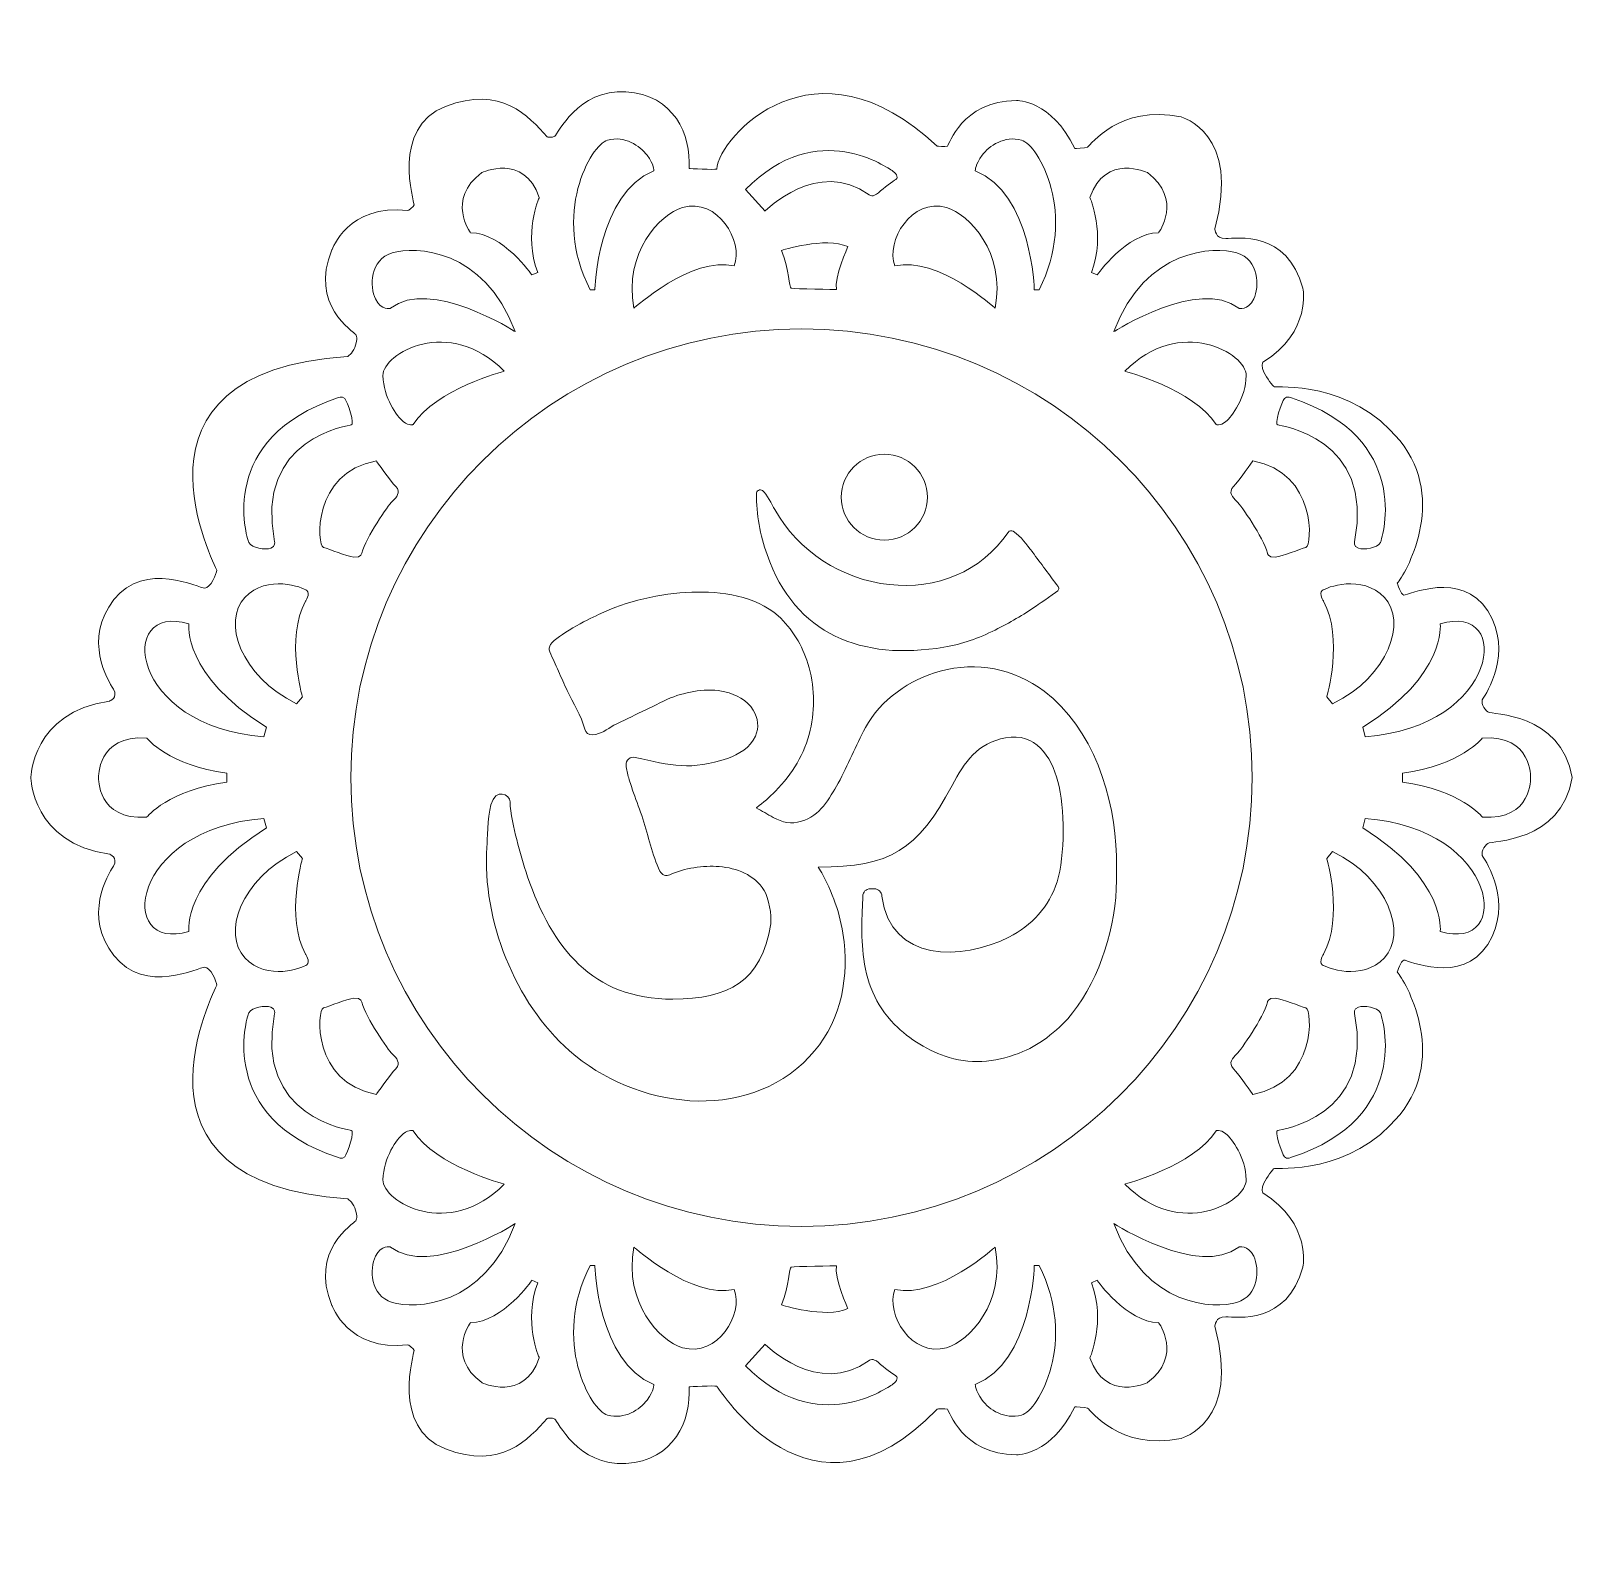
# Model space of a CAD drawing. Header units: millimetres. Extents: x -181 to 180, y -179 to 175.
import ezdxf

# ---------------------------------------------------------------- set-up
doc = ezdxf.new("R2010")
doc.units = ezdxf.units.MM
doc.header["$MEASUREMENT"] = 0
doc.layers.add('Layer 1', color=7, linetype='Continuous')

msp = doc.modelspace()

# ---------------------------------------------------------------- linework, layer by layer
at = {"layer": 'Layer 1', "color": 250, "lineweight": 20}
for points, knots in [([(-180.5774, -0.0807), (-180.5774, -0.0807), (-180.3165, -15.4137), (-162.1729, -17.9916), (-162.1729, -17.9916), (-159.9947, -18.7738), (-161.2482, -20.817), (-162.503, -22.8598), (-168.4079, -32.4491), (-161.1026, -41.753), (-153.7954, -51.0587), (-141.118, -44.4274), (-139.8289, -44.4274), (-138.5401, -44.4274), (-137.0365, -47.9041), (-137.0365, -48.6318), (-137.0365, -49.3595), (-162.1, -95.0995), (-106.3879, -98.6833), (-106.3879, -98.6833), (-105.2975, -99.302), (-104.7262, -100.8137), (-104.1562, -102.3275), (-104.0941, -103.2736), (-104.4738, -103.8392), (-104.8539, -104.4087), (-115.4452, -110.8216), (-110.0464, -123.6329), (-110.0464, -123.6329), (-106.3097, -134.4847), (-92.2936, -132.831), (-92.2936, -132.831), (-90.8449, -133.7007), (-90.7935, -134.172), (-90.7404, -134.6432), (-96.3979, -152.2553), (-83.4333, -157.2437), (-70.4664, -162.2324), (-63.9298, -154.9659), (-59.6795, -150.0848), (-59.6795, -150.0848), (-58.4618, -149.8521), (-57.8547, -150.2362), (-57.2472, -150.62), (-52.5358, -161.3135), (-41.2164, -160.635), (-29.897, -159.9618), (-25.9575, -150.5454), (-26.3855, -142.7026), (-26.3855, -142.7026), (-20.4403, -142.3475), (-19.9378, -142.5588), (-19.437, -142.7754), (2.1418, -178.826), (31.6616, -147.9183), (31.6616, -147.9183), (33.6356, -147.6691), (34.0774, -147.9183), (34.5196, -148.1694), (37.2856, -158.4082), (50.2859, -158.6208), (50.2859, -158.6208), (58.4507, -158.7285), (63.9291, -147.3943), (63.9291, -147.3943), (66.2921, -147.3943), (66.9385, -147.7146), (67.5809, -148.0349), (74.2648, -157.7694), (88.8081, -154.7587), (88.8081, -154.7587), (102.9221, -151.0309), (96.7277, -128.5301), (96.7277, -128.5301), (96.8023, -126.1872), (99.2824, -126.2801), (101.7607, -126.3708), (113.6943, -128.1902), (117.3286, -114.6985), (117.3286, -114.6985), (119.5635, -104.5432), (107.9653, -97.3115), (107.9653, -97.3115), (107.5128, -96.2729), (108.2213, -95.0065), (108.9257, -93.7406), (110.1988, -91.7027), (110.6942, -91.5611), (111.1878, -91.4191), (128.573, -93.1456), (140.0327, -78.9972), (151.4924, -64.847), (141.1919, -47.5199), (139.4506, -45.6407), (139.4506, -45.6407), (140.2618, -42.8448), (141.011, -42.7921), (141.7583, -42.7411), (154.5688, -48.7828), (160.6439, -39.1059), (166.7191, -29.4312), (160.2021, -19.5381), (159.5397, -18.6595), (158.8759, -17.7786), (159.7599, -16.1289), (160.6439, -15.4682), (161.528, -14.8098), (177.7312, -15.4262), (180.4136, -0.0807), (177.7312, 15.2626), (161.528, 14.6444), (160.6439, 15.3046), (159.7599, 15.9648), (158.8759, 17.6149), (159.5397, 18.4958), (160.2021, 19.3745), (166.7191, 29.2676), (160.6439, 38.944), (154.5688, 48.6191), (141.7583, 42.5753), (141.011, 42.6302), (140.2618, 42.6811), (139.4506, 45.4788), (139.4506, 45.4788), (141.1919, 47.3563), (151.4924, 64.6812), (140.0327, 78.8318), (128.573, 92.9819), (111.1878, 91.2554), (110.6942, 91.3957), (110.1988, 91.5373), (108.9257, 93.5769), (108.2213, 94.8429), (107.5128, 96.1111), (107.9653, 97.1479), (107.9653, 97.1479), (119.5635, 104.3795), (117.3286, 114.533), (117.3286, 114.533), (113.6943, 128.0248), (101.7607, 126.2071), (99.2824, 126.1165), (96.8023, 126.0235), (96.7277, 128.3647), (96.7277, 128.3647), (102.9221, 150.8691), (88.8081, 154.595), (88.8081, 154.595), (74.2648, 157.6058), (67.5809, 147.8713), (66.9385, 147.5492), (66.2921, 147.2307), (63.9291, 147.2307), (63.9291, 147.2307), (58.4507, 158.5648), (50.2859, 158.4554), (50.2859, 158.4554), (37.2856, 158.2446), (34.5196, 148.0057), (34.0774, 147.7565), (33.6356, 147.5054), (31.6616, 147.7565), (31.6616, 147.7565), (2.928, 174.7524), (-19.3057, 150.0378), (-19.9378, 142.3951), (-20.4403, 142.1821), (-26.3855, 142.5367), (-26.3855, 142.5367), (-25.9575, 150.3817), (-29.897, 159.7964), (-41.2164, 160.4714), (-52.5358, 161.1499), (-57.2472, 150.4563), (-57.8547, 150.0722), (-58.4618, 149.6884), (-59.6795, 149.9234), (-59.6795, 149.9234), (-63.9298, 154.8023), (-70.4664, 162.067), (-83.4333, 157.0782), (-96.3979, 152.0917), (-90.7404, 134.4796), (-90.7935, 134.0083), (-90.8449, 133.5371), (-92.2936, 132.6655), (-92.2936, 132.6655), (-106.3097, 134.3192), (-110.0464, 123.4693), (-110.0464, 123.4693), (-115.4452, 110.6561), (-104.8539, 104.2451), (-104.4738, 103.6737), (-104.0941, 103.11), (-104.1562, 102.1639), (-104.7262, 100.6482), (-105.2975, 99.1348), (-106.3879, 98.5215), (-106.3879, 98.5215), (-162.1, 94.9358), (-137.0365, 49.1976), (-137.0365, 48.4681), (-137.0365, 47.7405), (-138.5401, 44.2638), (-139.8289, 44.2638), (-141.118, 44.2638), (-153.7954, 50.8951), (-161.1026, 41.5894), (-168.4079, 32.2873), (-162.503, 22.6962), (-161.2482, 20.6534), (-159.9947, 18.612), (-162.1729, 17.828), (-162.1729, 17.828), (-180.3165, 15.2483), (-180.5774, -0.0807), (-180.5774, -0.0807)], [0, 0, 0, 0, 0.01388889, 0.01388889, 0.01388889, 0.02777778, 0.02777778, 0.02777778, 0.04166667, 0.04166667, 0.04166667, 0.05555556, 0.05555556, 0.05555556, 0.06944444, 0.06944444, 0.06944444, 0.08333333, 0.08333333, 0.08333333, 0.09722222, 0.09722222, 0.09722222, 0.11111111, 0.11111111, 0.11111111, 0.125, 0.125, 0.125, 0.13888889, 0.13888889, 0.13888889, 0.15277778, 0.15277778, 0.15277778, 0.16666667, 0.16666667, 0.16666667, 0.18055556, 0.18055556, 0.18055556, 0.19444444, 0.19444444, 0.19444444, 0.20833333, 0.20833333, 0.20833333, 0.22222222, 0.22222222, 0.22222222, 0.23611111, 0.23611111, 0.23611111, 0.25, 0.25, 0.25, 0.26388889, 0.26388889, 0.26388889, 0.27777778, 0.27777778, 0.27777778, 0.29166667, 0.29166667, 0.29166667, 0.30555556, 0.30555556, 0.30555556, 0.31944444, 0.31944444, 0.31944444, 0.33333333, 0.33333333, 0.33333333, 0.34722222, 0.34722222, 0.34722222, 0.36111111, 0.36111111, 0.36111111, 0.375, 0.375, 0.375, 0.38888889, 0.38888889, 0.38888889, 0.40277778, 0.40277778, 0.40277778, 0.41666667, 0.41666667, 0.41666667, 0.43055556, 0.43055556, 0.43055556, 0.44444444, 0.44444444, 0.44444444, 0.45833333, 0.45833333, 0.45833333, 0.47222222, 0.47222222, 0.47222222, 0.48611111, 0.48611111, 0.48611111, 0.5, 0.5, 0.5, 0.51388889, 0.51388889, 0.51388889, 0.52777778, 0.52777778, 0.52777778, 0.54166667, 0.54166667, 0.54166667, 0.55555556, 0.55555556, 0.55555556, 0.56944444, 0.56944444, 0.56944444, 0.58333333, 0.58333333, 0.58333333, 0.59722222, 0.59722222, 0.59722222, 0.61111111, 0.61111111, 0.61111111, 0.625, 0.625, 0.625, 0.63888889, 0.63888889, 0.63888889, 0.65277778, 0.65277778, 0.65277778, 0.66666667, 0.66666667, 0.66666667, 0.68055556, 0.68055556, 0.68055556, 0.69444444, 0.69444444, 0.69444444, 0.70833333, 0.70833333, 0.70833333, 0.72222222, 0.72222222, 0.72222222, 0.73611111, 0.73611111, 0.73611111, 0.75, 0.75, 0.75, 0.76388889, 0.76388889, 0.76388889, 0.77777778, 0.77777778, 0.77777778, 0.79166667, 0.79166667, 0.79166667, 0.80555556, 0.80555556, 0.80555556, 0.81944444, 0.81944444, 0.81944444, 0.83333333, 0.83333333, 0.83333333, 0.84722222, 0.84722222, 0.84722222, 0.86111111, 0.86111111, 0.86111111, 0.875, 0.875, 0.875, 0.88888889, 0.88888889, 0.88888889, 0.90277778, 0.90277778, 0.90277778, 0.91666667, 0.91666667, 0.91666667, 0.93055556, 0.93055556, 0.93055556, 0.94444444, 0.94444444, 0.94444444, 0.95833333, 0.95833333, 0.95833333, 0.97222222, 0.97222222, 0.97222222, 0.98611111, 0.98611111, 0.98611111, 1, 1, 1, 1]), ([(-8.6291, 132.5637), (-8.6291, 132.5637), (3.7535, 145.1312), (15.7336, 136.3495), (15.7336, 136.3495), (16.6547, 135.6366), (17.9403, 136.8574), (19.2254, 138.076), (21.3062, 139.5389), (22.041, 139.9629), (22.774, 140.3903), (21.8565, 141.6693), (21.1212, 142.0364), (20.3882, 142.4005), (3.7999, 154.8898), (-13.2145, 137.5869), (-13.2145, 137.5869), (-8.6291, 132.5637), (-8.6291, 132.5637)], [0, 0, 0, 0, 0.16666667, 0.16666667, 0.16666667, 0.33333333, 0.33333333, 0.33333333, 0.5, 0.5, 0.5, 0.66666667, 0.66666667, 0.66666667, 0.83333333, 0.83333333, 0.83333333, 1, 1, 1, 1]), ([(-48.4686, 114.1489), (-48.4686, 114.1489), (-47.9093, 136.6224), (-34.6619, 142.0056), (-34.6619, 142.0056), (-34.5681, 143.4011), (-36.2473, 145.6261), (-37.9269, 147.8565), (-41.4719, 150.2705), (-45.4842, 149.1573), (-49.4965, 148.0419), (-58.6498, 131.7833), (-49.5889, 114.1489), (-49.5889, 114.1489), (-48.4686, 114.1489), (-48.4686, 114.1489)], [0, 0, 0, 0, 0.2, 0.2, 0.2, 0.4, 0.4, 0.4, 0.6, 0.6, 0.6, 0.8, 0.8, 0.8, 1, 1, 1, 1]), ([(54.4367, 114.1489), (54.4367, 114.1489), (53.8774, 136.6224), (40.63, 142.0056), (40.63, 142.0056), (40.5362, 143.4011), (42.2154, 145.6261), (43.895, 147.8565), (47.4386, 150.2705), (51.4523, 149.1573), (55.4627, 148.0419), (64.6179, 131.7833), (55.557, 114.1489), (55.557, 114.1489), (54.4367, 114.1489), (54.4367, 114.1489)], [0, 0, 0, 0, 0.2, 0.2, 0.2, 0.4, 0.4, 0.4, 0.6, 0.6, 0.6, 0.8, 0.8, 0.8, 1, 1, 1, 1]), ([(-61.5047, 135.7129), (-61.5047, 135.7129), (-65.3092, 127.1425), (-61.8647, 118.2116), (-61.8647, 118.2116), (-63.2071, 117.5929), (-63.2071, 117.5929), (-63.2071, 117.5929), (-70.0492, 127.4079), (-77.5975, 127.5026), (-77.5975, 127.5026), (-83.3497, 135.2524), (-74.9826, 141.5545), (-74.9826, 141.5545), (-65.11, 146.2538), (-61.5047, 135.7129)], [0, 0, 0, 0, 0.2, 0.2, 0.2, 0.4, 0.4, 0.4, 0.6, 0.6, 0.6, 0.8, 0.8, 0.8, 1, 1, 1, 1]), ([(67.4727, 135.7129), (67.4727, 135.7129), (71.2755, 127.1425), (67.8315, 118.2116), (67.8315, 118.2116), (69.1751, 117.5929), (69.1751, 117.5929), (69.1751, 117.5929), (76.0173, 127.4079), (83.5656, 127.5026), (83.5656, 127.5026), (89.3178, 135.2524), (80.9488, 141.5545), (80.9488, 141.5545), (71.0803, 146.2538), (67.4727, 135.7129)], [0, 0, 0, 0, 0.2, 0.2, 0.2, 0.4, 0.4, 0.4, 0.6, 0.6, 0.6, 0.8, 0.8, 0.8, 1, 1, 1, 1]), ([(-39.3152, 109.8212), (-39.3152, 109.8212), (-25.7945, 122.0376), (-15.833, 119.7362), (-13.6178, 125.5232), (-19.6943, 135.7313), (-27.9302, 133.3695), (-33.178, 131.8633), (-41.806, 122.8323), (-39.3152, 109.8212)], [0, 0, 0, 0, 0.33333333, 0.33333333, 0.33333333, 0.66666667, 0.66666667, 0.66666667, 1, 1, 1, 1]), ([(45.2833, 109.8212), (45.2833, 109.8212), (31.7625, 122.0376), (21.7998, 119.7362), (19.5859, 125.5232), (25.6628, 135.7313), (33.8982, 133.3695), (39.1461, 131.8633), (47.7723, 122.8323), (45.2833, 109.8212)], [0, 0, 0, 0, 0.33333333, 0.33333333, 0.33333333, 0.66666667, 0.66666667, 0.66666667, 1, 1, 1, 1]), ([(-4.7995, 123.3219), (-4.7995, 123.3219), (5.5077, 126.6382), (10.7609, 124.226), (10.7609, 124.226), (7.5455, 116.8327), (8.0976, 114.202), (8.0976, 114.202), (-1.8191, 114.311), (-2.4793, 114.5313), (-3.14, 114.7492), (-2.7545, 118.5864), (-4.7995, 123.3219)], [0, 0, 0, 0, 0.25, 0.25, 0.25, 0.5, 0.5, 0.5, 0.75, 0.75, 0.75, 1, 1, 1, 1]), ([(-67.1179, 104.3304), (-67.1179, 104.3304), (-87.0493, 117.0837), (-96.3483, 109.8101), (-96.3483, 109.8101), (-98.5143, 109.1208), (-99.8759, 111.977), (-101.2392, 114.8332), (-101.1682, 121.1898), (-95.9311, 122.7635), (-90.6921, 124.335), (-74.4733, 123.9768), (-67.1179, 104.3304)], [0, 0, 0, 0, 0.25, 0.25, 0.25, 0.5, 0.5, 0.5, 0.75, 0.75, 0.75, 1, 1, 1, 1]), ([(73.086, 104.3304), (73.086, 104.3304), (93.0156, 117.0837), (102.3164, 109.8101), (102.3164, 109.8101), (104.4824, 109.1208), (105.844, 111.977), (107.2073, 114.8332), (107.1363, 121.1898), (101.8973, 122.7635), (96.6584, 124.335), (80.4414, 123.9768), (73.086, 104.3304)], [0, 0, 0, 0, 0.25, 0.25, 0.25, 0.5, 0.5, 0.5, 0.75, 0.75, 0.75, 1, 1, 1, 1]), ([(-0.0828, 104.9745), (58.2091, 104.9745), (105.4643, 57.9391), (105.4643, -0.0807), (105.4643, -58.1027), (58.2091, -105.1382), (-0.0828, -105.1382), (-58.3729, -105.1382), (-105.6281, -58.1027), (-105.6281, -0.0807), (-105.6281, 57.9391), (-58.3729, 104.9745), (-0.0828, 104.9745)], [0, 0, 0, 0, 0.25, 0.25, 0.25, 0.5, 0.5, 0.5, 0.75, 0.75, 0.75, 1, 1, 1, 1]), ([(-69.6833, 95.0703), (-69.6833, 95.0703), (-85.8651, 90.8369), (-91.0526, 82.5756), (-91.0526, 82.5756), (-91.8835, 82.1646), (-93.3357, 83.2997), (-94.788, 84.4352), (-98.0046, 88.8759), (-98.1078, 94.0388), (-98.2124, 99.2036), (-82.652, 108.1854), (-69.6833, 95.0703)], [0, 0, 0, 0, 0.25, 0.25, 0.25, 0.5, 0.5, 0.5, 0.75, 0.75, 0.75, 1, 1, 1, 1]), ([(75.6496, 95.0703), (75.6496, 95.0703), (91.8349, 90.8369), (97.0207, 82.5756), (97.0207, 82.5756), (97.8516, 82.1646), (99.3038, 83.2997), (100.756, 84.4352), (103.9709, 88.8759), (104.0759, 94.0388), (104.1786, 99.2036), (88.6183, 108.1854), (75.6496, 95.0703)], [0, 0, 0, 0, 0.25, 0.25, 0.25, 0.5, 0.5, 0.5, 0.75, 0.75, 0.75, 1, 1, 1, 1]), ([(-105.5338, 82.4885), (-105.5338, 82.4885), (-128.4138, 79.5974), (-123.4818, 55.1249), (-123.4818, 55.1249), (-123.166, 54.064), (-124.3944, 53.6365), (-125.6211, 53.2143), (-128.8771, 53.6365), (-129.5181, 54.9663), (-130.1591, 56.2966), (-136.9512, 79.5121), (-108.7344, 88.8066), (-108.7344, 88.8066), (-107.6784, 89.3395), (-107.0481, 88.6628), (-106.4178, 87.9842), (-104.5823, 82.3956), (-105.5338, 82.4885)], [0, 0, 0, 0, 0.16666667, 0.16666667, 0.16666667, 0.33333333, 0.33333333, 0.33333333, 0.5, 0.5, 0.5, 0.66666667, 0.66666667, 0.66666667, 0.83333333, 0.83333333, 0.83333333, 1, 1, 1, 1]), ([(111.5019, 82.4885), (111.5019, 82.4885), (134.3819, 79.5974), (129.4503, 55.1249), (129.4503, 55.1249), (129.1341, 54.064), (130.3612, 53.6365), (131.5896, 53.2143), (134.8451, 53.6365), (135.4862, 54.9663), (136.1254, 56.2966), (142.9193, 79.5121), (114.7011, 88.8066), (114.7011, 88.8066), (113.6447, 89.3395), (113.0144, 88.6628), (112.3859, 87.9842), (110.5504, 82.3956), (111.5019, 82.4885)], [0, 0, 0, 0, 0.16666667, 0.16666667, 0.16666667, 0.33333333, 0.33333333, 0.33333333, 0.5, 0.5, 0.5, 0.66666667, 0.66666667, 0.66666667, 0.83333333, 0.83333333, 0.83333333, 1, 1, 1, 1]), ([(-99.6557, 74.0579), (-99.6557, 74.0579), (-96.4086, 69.4533), (-95.1091, 68.0797), (-93.8097, 66.7061), (-94.9479, 65.5728), (-95.9203, 64.6048), (-96.8968, 63.6354), (-102.0915, 56.2001), (-103.0662, 52.4831), (-103.0662, 52.4831), (-103.1104, 51.4369), (-104.8892, 51.5589), (-106.6698, 51.6808), (-110.5985, 53.4529), (-112.0704, 53.8223), (-113.5458, 54.1859), (-114.7725, 71.2946), (-99.6557, 74.0579)], [0, 0, 0, 0, 0.16666667, 0.16666667, 0.16666667, 0.33333333, 0.33333333, 0.33333333, 0.5, 0.5, 0.5, 0.66666667, 0.66666667, 0.66666667, 0.83333333, 0.83333333, 0.83333333, 1, 1, 1, 1]), ([(9.2287, 65.5857), (9.2287, 71.136), (13.7466, 75.6316), (19.3215, 75.6316), (24.8959, 75.6316), (29.4156, 71.136), (29.4156, 65.5857), (29.4156, 60.0368), (24.8959, 55.5394), (19.3215, 55.5394), (13.7466, 55.5394), (9.2269, 60.0368), (9.2287, 65.5857)], [0, 0, 0, 0, 0.25, 0.25, 0.25, 0.5, 0.5, 0.5, 0.75, 0.75, 0.75, 1, 1, 1, 1]), ([(105.6237, 74.0579), (105.6237, 74.0579), (102.3753, 69.4533), (101.0772, 68.0797), (99.7777, 66.7061), (100.9159, 65.5728), (101.8889, 64.6048), (102.8631, 63.6354), (108.0596, 56.2001), (109.0343, 52.4831), (109.0343, 52.4831), (109.0785, 51.4369), (110.8573, 51.5589), (112.6383, 51.6808), (116.567, 53.4529), (118.0402, 53.8223), (119.5121, 54.1859), (120.7405, 71.2946), (105.6237, 74.0579)], [0, 0, 0, 0, 0.16666667, 0.16666667, 0.16666667, 0.33333333, 0.33333333, 0.33333333, 0.5, 0.5, 0.5, 0.66666667, 0.66666667, 0.66666667, 0.83333333, 0.83333333, 0.83333333, 1, 1, 1, 1]), ([(54.9374, 40.1448), (51.852, 38.0019), (48.6188, 36.1718), (45.2654, 34.4815), (41.4131, 32.5441), (37.5518, 31.1777), (33.2912, 30.4629), (14.0558, 27.2391), (-1.5971, 33.35), (-8.1587, 52.1284), (-9.7566, 56.691), (-10.6406, 61.5703), (-10.6406, 66.4059), (-10.6406, 66.7391), (-10.461, 67.0281), (-10.1595, 67.1791), (-9.8593, 67.3337), (-9.522, 67.3029), (-9.2504, 67.1045), (-8.2507, 66.3768), (-6.9691, 63.8427), (-6.3388, 62.713), (-0.8462, 52.8869), (9.3015, 46.3267), (20.5088, 45.1116), (31.482, 43.9234), (42.0434, 48.0585), (48.2959, 57.3481), (48.5639, 57.7484), (49.1089, 57.8538), (49.5069, 57.588), (51.4844, 56.2689), (52.5123, 54.5607), (53.9842, 52.7672), (53.9944, 52.756), (53.9998, 52.7453), (54.0105, 52.7324), (56.0059, 50.0383), (58.0049, 47.3456), (59.9968, 44.6511), (60.1531, 44.4402), (60.2045, 44.1963), (60.146, 43.9435), (60.0486, 43.516), (55.6865, 40.6634), (54.9374, 40.1448)], [0, 0, 0, 0, 0.06666667, 0.06666667, 0.06666667, 0.13333333, 0.13333333, 0.13333333, 0.2, 0.2, 0.2, 0.26666667, 0.26666667, 0.26666667, 0.33333333, 0.33333333, 0.33333333, 0.4, 0.4, 0.4, 0.46666667, 0.46666667, 0.46666667, 0.53333333, 0.53333333, 0.53333333, 0.6, 0.6, 0.6, 0.66666667, 0.66666667, 0.66666667, 0.73333333, 0.73333333, 0.73333333, 0.8, 0.8, 0.8, 0.86666667, 0.86666667, 0.86666667, 0.93333333, 0.93333333, 0.93333333, 1, 1, 1, 1]), ([(-116.9685, 18.8358), (-116.9685, 18.8358), (-120.9789, 32.5933), (-116.2301, 41.2057), (-116.2301, 41.2057), (-115.0423, 42.9773), (-115.9013, 43.7126), (-116.7607, 44.4456), (-125.1882, 47.6605), (-130.466, 42.0933), (-135.7424, 36.5265), (-131.6216, 23.7423), (-118.3282, 17.1968), (-118.3282, 17.1968), (-116.9685, 18.8358), (-116.9685, 18.8358)], [0, 0, 0, 0, 0.2, 0.2, 0.2, 0.4, 0.4, 0.4, 0.6, 0.6, 0.6, 0.8, 0.8, 0.8, 1, 1, 1, 1]), ([(122.9365, 18.8358), (122.9365, 18.8358), (126.947, 32.5933), (122.1981, 41.2057), (122.1981, 41.2057), (121.0104, 42.9773), (121.8698, 43.7126), (122.7288, 44.4456), (131.1563, 47.6605), (136.4323, 42.0933), (141.7087, 36.5265), (137.5901, 23.7423), (124.2963, 17.1968), (124.2963, 17.1968), (122.9365, 18.8358), (122.9365, 18.8358)], [0, 0, 0, 0, 0.2, 0.2, 0.2, 0.4, 0.4, 0.4, 0.6, 0.6, 0.6, 0.8, 0.8, 0.8, 1, 1, 1, 1]), ([(-30.7654, 18.5977), (-35.1895, 16.4615), (-39.6132, 14.3223), (-44.0391, 12.1884), (-45.7044, 11.1677), (-46.9221, 10.1215), (-49.0136, 9.9468), (-49.8815, 9.8758), (-50.661, 10.44), (-50.8598, 11.2878), (-51.6035, 14.4679), (-53.5923, 17.3657), (-54.961, 20.3076), (-55.6587, 21.8068), (-56.3189, 23.3385), (-56.997, 24.8501), (-57.6715, 26.3587), (-58.3496, 27.8614), (-59.0228, 29.3694), (-59.2837, 29.9568), (-59.2162, 30.5867), (-58.8343, 31.1049), (-57.1815, 33.35), (-50.359, 36.8066), (-47.6538, 38.1038), (-41.1011, 41.2454), (-33.0641, 43.0631), (-25.7838, 43.3266), (-18.9613, 43.5705), (-10.8501, 42.4828), (-5.5611, 37.7906), (-2.252, 34.8527), (0.1124, 30.7993), (1.428, 26.6133), (3.0151, 21.5504), (3.1411, 16.1725), (1.9394, 11.0131), (0.6592, 5.5133), (-2.2435, 0.7613), (-6.1896, -3.2393), (-7.5583, -4.629), (-9.0249, -5.8954), (-10.566, -7.0868), (-10.5977, -7.114), (-10.6316, -7.1395), (-10.6634, -7.1614), (-9.3268, -7.8529), (-8.0716, -8.6806), (-6.6904, -9.4101), (-4.4712, -10.5818), (-2.5825, -11.0057), (-0.1109, -10.3017), (4.2435, -9.059), (6.4395, -5.0275), (8.501, -1.3601), (10.8654, 2.8501), (12.5611, 7.389), (14.8777, 11.6278), (18.4441, 18.1608), (25.2559, 22.9258), (32.3875, 24.8542), (40.9709, 27.1752), (49.6346, 25.4523), (56.7448, 20.1383), (68.229, 11.555), (73.2955, -4.6473), (73.6864, -18.4102), (73.7431, -20.2859), (73.6864, -22.2469), (73.6864, -24.1298), (73.6864, -34.6581), (69.9171, -46.8378), (63.393, -55.1755), (60.6253, -58.7125), (55.9546, -62.5144), (51.7757, -64.2266), (46.2808, -66.4735), (40.2735, -67.3955), (34.5017, -65.6038), (29.6501, -64.0917), (25.2541, -61.4374), (21.6859, -57.8374), (17.1643, -53.2708), (15.0657, -47.7277), (14.3631, -41.4457), (14.0558, -38.6949), (14.0254, -35.9258), (14.0808, -33.1643), (14.1321, -30.6936), (14.2635, -30.3009), (14.2635, -27.832), (14.2635, -26.8716), (15.0483, -26.093), (16.0105, -26.093), (16.3353, -26.093), (16.66, -26.093), (16.983, -26.093), (17.9456, -26.093), (18.73, -26.8716), (18.73, -27.832), (20.763, -43.3884), (37.4365, -42.9975), (48.4629, -37.4303), (53.8421, -34.7161), (57.9535, -30.2335), (59.7609, -24.4465), (61.6674, -18.3392), (61.625, -7.1305), (59.9507, -0.9598), (58.3475, 4.9532), (54.7757, 10.549), (47.7138, 9.2428), (41.1504, 8.0314), (38.0861, 3.5831), (35.1713, -1.9073), (27.1115, -17.0947), (20.7594, -21.0373), (3.7999, -21.0373), (4.1975, -21.63), (4.5897, -22.2103), (4.9234, -22.8491), (7.4995, -27.7847), (9.3194, -32.9932), (9.9014, -38.5475), (10.9346, -48.3879), (8.6801, -58.1447), (1.7246, -65.4671), (-13.2556, -81.2495), (-39.0897, -77.478), (-54.4106, -64.0336), (-67.18, -52.825), (-74.9205, -33.3336), (-73.7613, -16.3487), (-73.6496, -14.7205), (-73.6389, -9.5485), (-72.8116, -6.4391), (-71.7283, -2.3897), (-68.3236, -3.9795), (-68.3236, -5.7444), (-68.3236, -8.4041), (-67.4235, -11.9898), (-66.7717, -14.5824), (-66.0494, -17.4712), (-65.2203, -20.4641), (-64.2367, -23.2801), (-58.4564, -39.83), (-49.2655, -51.9646), (-30.1847, -51.9445), (-17.2978, -51.9302), (-9.3125, -47.8005), (-7.2885, -34.3289), (-6.9906, -32.3549), (-7.7946, -28.1867), (-8.8279, -26.5022), (-11.1074, -22.7834), (-15.2014, -21.241), (-19.3892, -20.9041), (-23.0053, -20.6169), (-27.6, -21.2316), (-30.8967, -22.8053), (-31.7629, -23.2185), (-32.8104, -22.8509), (-33.2258, -21.9869), (-34.1456, -20.08), (-34.8201, -17.9425), (-35.4289, -15.9158), (-36.0503, -13.853), (-36.6096, -11.7695), (-37.2626, -9.7156), (-37.909, -7.6907), (-38.7095, -5.6752), (-39.409, -3.6615), (-39.812, -2.5041), (-40.2046, -1.3346), (-40.5401, -0.1575), (-40.8117, 0.7886), (-41.0904, 1.8401), (-41.174, 2.8246), (-41.22, 3.3955), (-41.0105, 3.9088), (-40.5736, 4.2818), (-40.139, 4.6583), (-39.5976, 4.7928), (-39.0347, 4.6619), (-30.6997, 2.7282), (-25.8727, 1.5381), (-17.4273, 4.4162), (-14.7663, 5.3257), (-12.041, 6.9799), (-10.8782, 9.6502), (-9.9996, 11.6662), (-10.2287, 13.8492), (-11.3772, 15.7084), (-12.8223, 18.0464), (-15.3912, 19.4236), (-18.0205, 20.0146), (-22.2119, 20.9571), (-26.8027, 20.0673), (-30.7654, 18.5977)], [0, 0, 0, 0, 0.01515152, 0.01515152, 0.01515152, 0.03030303, 0.03030303, 0.03030303, 0.04545455, 0.04545455, 0.04545455, 0.06060606, 0.06060606, 0.06060606, 0.07575758, 0.07575758, 0.07575758, 0.09090909, 0.09090909, 0.09090909, 0.10606061, 0.10606061, 0.10606061, 0.12121212, 0.12121212, 0.12121212, 0.13636364, 0.13636364, 0.13636364, 0.15151515, 0.15151515, 0.15151515, 0.16666667, 0.16666667, 0.16666667, 0.18181818, 0.18181818, 0.18181818, 0.1969697, 0.1969697, 0.1969697, 0.21212121, 0.21212121, 0.21212121, 0.22727273, 0.22727273, 0.22727273, 0.24242424, 0.24242424, 0.24242424, 0.25757576, 0.25757576, 0.25757576, 0.27272727, 0.27272727, 0.27272727, 0.28787879, 0.28787879, 0.28787879, 0.3030303, 0.3030303, 0.3030303, 0.31818182, 0.31818182, 0.31818182, 0.33333333, 0.33333333, 0.33333333, 0.34848485, 0.34848485, 0.34848485, 0.36363636, 0.36363636, 0.36363636, 0.37878788, 0.37878788, 0.37878788, 0.39393939, 0.39393939, 0.39393939, 0.40909091, 0.40909091, 0.40909091, 0.42424242, 0.42424242, 0.42424242, 0.43939394, 0.43939394, 0.43939394, 0.45454545, 0.45454545, 0.45454545, 0.46969697, 0.46969697, 0.46969697, 0.48484848, 0.48484848, 0.48484848, 0.5, 0.5, 0.5, 0.51515152, 0.51515152, 0.51515152, 0.53030303, 0.53030303, 0.53030303, 0.54545455, 0.54545455, 0.54545455, 0.56060606, 0.56060606, 0.56060606, 0.57575758, 0.57575758, 0.57575758, 0.59090909, 0.59090909, 0.59090909, 0.60606061, 0.60606061, 0.60606061, 0.62121212, 0.62121212, 0.62121212, 0.63636364, 0.63636364, 0.63636364, 0.65151515, 0.65151515, 0.65151515, 0.66666667, 0.66666667, 0.66666667, 0.68181818, 0.68181818, 0.68181818, 0.6969697, 0.6969697, 0.6969697, 0.71212121, 0.71212121, 0.71212121, 0.72727273, 0.72727273, 0.72727273, 0.74242424, 0.74242424, 0.74242424, 0.75757576, 0.75757576, 0.75757576, 0.77272727, 0.77272727, 0.77272727, 0.78787879, 0.78787879, 0.78787879, 0.8030303, 0.8030303, 0.8030303, 0.81818182, 0.81818182, 0.81818182, 0.83333333, 0.83333333, 0.83333333, 0.84848485, 0.84848485, 0.84848485, 0.86363636, 0.86363636, 0.86363636, 0.87878788, 0.87878788, 0.87878788, 0.89393939, 0.89393939, 0.89393939, 0.90909091, 0.90909091, 0.90909091, 0.92424242, 0.92424242, 0.92424242, 0.93939394, 0.93939394, 0.93939394, 0.95454545, 0.95454545, 0.95454545, 0.96969697, 0.96969697, 0.96969697, 0.98484848, 0.98484848, 0.98484848, 1, 1, 1, 1]), ([(-143.5427, 35.9132), (-143.5427, 35.9132), (-145.1406, 23.959), (-125.3834, 11.7024), (-125.3834, 11.7024), (-125.9744, 9.5064), (-125.9744, 9.5064), (-157.3744, 11.6841), (-160.7988, 41.1382), (-143.5427, 35.9132)], [0, 0, 0, 0, 0.33333333, 0.33333333, 0.33333333, 0.66666667, 0.66666667, 0.66666667, 1, 1, 1, 1]), ([(149.5112, 35.9132), (149.5112, 35.9132), (151.1086, 23.959), (131.3515, 11.7024), (131.3515, 11.7024), (131.9429, 9.5064), (131.9429, 9.5064), (163.3425, 11.6841), (166.7651, 41.1382), (149.5112, 35.9132)], [0, 0, 0, 0, 0.33333333, 0.33333333, 0.33333333, 0.66666667, 0.66666667, 0.66666667, 1, 1, 1, 1]), ([(-164.7097, -0.0807), (-164.7097, -0.0807), (-165.134, 9.8669), (-153.4599, 9.1991), (-153.4599, 9.1991), (-148.1585, 2.6536), (-134.6717, 0.9833), (-134.6717, 0.9833), (-134.6717, -0.0807), (-134.6717, -0.0807), (-134.6717, -0.0807), (-134.6717, -1.147), (-134.6717, -1.147), (-148.1585, -2.8172), (-153.4599, -9.3627), (-153.4599, -9.3627), (-165.134, -10.0323), (-164.7097, -0.0807), (-164.7097, -0.0807)], [0, 0, 0, 0, 0.16666667, 0.16666667, 0.16666667, 0.33333333, 0.33333333, 0.33333333, 0.5, 0.5, 0.5, 0.66666667, 0.66666667, 0.66666667, 0.83333333, 0.83333333, 0.83333333, 1, 1, 1, 1]), ([(170.6782, -0.0807), (170.6782, -0.0807), (171.1021, 9.8669), (159.4262, 9.1991), (159.4262, 9.1991), (154.127, 2.6536), (140.6398, 0.9833), (140.6398, 0.9833), (140.6398, -0.0807), (140.6398, -0.0807), (140.6398, -0.0807), (140.6398, -1.147), (140.6398, -1.147), (154.127, -2.8172), (159.4262, -9.3627), (159.4262, -9.3627), (171.1021, -10.0323), (170.6782, -0.0807), (170.6782, -0.0807)], [0, 0, 0, 0, 0.16666667, 0.16666667, 0.16666667, 0.33333333, 0.33333333, 0.33333333, 0.5, 0.5, 0.5, 0.66666667, 0.66666667, 0.66666667, 0.83333333, 0.83333333, 0.83333333, 1, 1, 1, 1]), ([(-143.5427, -36.0768), (-143.5427, -36.0768), (-145.1406, -24.1208), (-125.3834, -11.8642), (-125.3834, -11.8642), (-125.9744, -9.6705), (-125.9744, -9.6705), (-157.3744, -11.8499), (-160.7988, -41.3019), (-143.5427, -36.0768)], [0, 0, 0, 0, 0.33333333, 0.33333333, 0.33333333, 0.66666667, 0.66666667, 0.66666667, 1, 1, 1, 1]), ([(149.5112, -36.0768), (149.5112, -36.0768), (151.1086, -24.1208), (131.3515, -11.8642), (131.3515, -11.8642), (131.9429, -9.6705), (131.9429, -9.6705), (163.3425, -11.8499), (166.7651, -41.3019), (149.5112, -36.0768)], [0, 0, 0, 0, 0.33333333, 0.33333333, 0.33333333, 0.66666667, 0.66666667, 0.66666667, 1, 1, 1, 1]), ([(-116.9685, -18.9994), (-116.9685, -18.9994), (-120.9789, -32.7569), (-116.2301, -41.3711), (-116.2301, -41.3711), (-115.0423, -43.1414), (-115.9013, -43.8762), (-116.7607, -44.6075), (-125.1882, -47.8242), (-130.466, -42.2569), (-135.7424, -36.6901), (-131.6216, -23.9078), (-118.3282, -17.3622), (-118.3282, -17.3622), (-116.9685, -18.9994), (-116.9685, -18.9994)], [0, 0, 0, 0, 0.2, 0.2, 0.2, 0.4, 0.4, 0.4, 0.6, 0.6, 0.6, 0.8, 0.8, 0.8, 1, 1, 1, 1]), ([(122.9365, -18.9994), (122.9365, -18.9994), (126.947, -32.7569), (122.1981, -41.3711), (122.1981, -41.3711), (121.0104, -43.1414), (121.8698, -43.8762), (122.7288, -44.6075), (131.1563, -47.8242), (136.4323, -42.2569), (141.7087, -36.6901), (137.5901, -23.9078), (124.2963, -17.3622), (124.2963, -17.3622), (122.9365, -18.9994), (122.9365, -18.9994)], [0, 0, 0, 0, 0.2, 0.2, 0.2, 0.4, 0.4, 0.4, 0.6, 0.6, 0.6, 0.8, 0.8, 0.8, 1, 1, 1, 1]), ([(-105.5338, -82.6521), (-105.5338, -82.6521), (-128.4138, -79.7629), (-123.4818, -55.2885), (-123.4818, -55.2885), (-123.166, -54.2294), (-124.3944, -53.8037), (-125.6211, -53.3762), (-128.8771, -53.8037), (-129.5181, -55.1322), (-130.1591, -56.4602), (-136.9512, -79.6775), (-108.7344, -88.9685), (-108.7344, -88.9685), (-107.6784, -89.5036), (-107.0481, -88.8246), (-106.4178, -88.1479), (-104.5823, -82.5592), (-105.5338, -82.6521)], [0, 0, 0, 0, 0.16666667, 0.16666667, 0.16666667, 0.33333333, 0.33333333, 0.33333333, 0.5, 0.5, 0.5, 0.66666667, 0.66666667, 0.66666667, 0.83333333, 0.83333333, 0.83333333, 1, 1, 1, 1]), ([(-99.6557, -74.2215), (-99.6557, -74.2215), (-96.4086, -69.6151), (-95.1091, -68.2433), (-93.8097, -66.8697), (-94.9479, -65.7382), (-95.9203, -64.7707), (-96.8968, -63.7991), (-102.0915, -56.3637), (-103.0662, -52.6467), (-103.0662, -52.6467), (-103.1104, -51.6006), (-104.8892, -51.7225), (-106.6698, -51.8462), (-110.5985, -53.6165), (-112.0704, -53.9859), (-113.5458, -54.3514), (-114.7725, -71.46), (-99.6557, -74.2215)], [0, 0, 0, 0, 0.16666667, 0.16666667, 0.16666667, 0.33333333, 0.33333333, 0.33333333, 0.5, 0.5, 0.5, 0.66666667, 0.66666667, 0.66666667, 0.83333333, 0.83333333, 0.83333333, 1, 1, 1, 1]), ([(105.6237, -74.2215), (105.6237, -74.2215), (102.3753, -69.6151), (101.0772, -68.2433), (99.7777, -66.8697), (100.9159, -65.7382), (101.8889, -64.7707), (102.8631, -63.7991), (108.0596, -56.3637), (109.0343, -52.6467), (109.0343, -52.6467), (109.0785, -51.6006), (110.8573, -51.7225), (112.6383, -51.8462), (116.567, -53.6165), (118.0402, -53.9859), (119.5121, -54.3514), (120.7405, -71.46), (105.6237, -74.2215)], [0, 0, 0, 0, 0.16666667, 0.16666667, 0.16666667, 0.33333333, 0.33333333, 0.33333333, 0.5, 0.5, 0.5, 0.66666667, 0.66666667, 0.66666667, 0.83333333, 0.83333333, 0.83333333, 1, 1, 1, 1]), ([(111.5019, -82.6521), (111.5019, -82.6521), (134.3819, -79.7629), (129.4503, -55.2885), (129.4503, -55.2885), (129.1341, -54.2294), (130.3612, -53.8037), (131.5896, -53.3762), (134.8451, -53.8037), (135.4862, -55.1322), (136.1254, -56.4602), (142.9193, -79.6775), (114.7011, -88.9685), (114.7011, -88.9685), (113.6447, -89.5036), (113.0144, -88.8246), (112.3859, -88.1479), (110.5504, -82.5592), (111.5019, -82.6521)], [0, 0, 0, 0, 0.16666667, 0.16666667, 0.16666667, 0.33333333, 0.33333333, 0.33333333, 0.5, 0.5, 0.5, 0.66666667, 0.66666667, 0.66666667, 0.83333333, 0.83333333, 0.83333333, 1, 1, 1, 1]), ([(-69.6833, -95.2361), (-69.6833, -95.2361), (-85.8651, -91.0005), (-91.0526, -82.7392), (-91.0526, -82.7392), (-91.8835, -82.33), (-93.3357, -83.4633), (-94.788, -84.5988), (-98.0046, -89.0413), (-98.1078, -94.2025), (-98.2124, -99.3654), (-82.652, -108.3491), (-69.6833, -95.2361)], [0, 0, 0, 0, 0.25, 0.25, 0.25, 0.5, 0.5, 0.5, 0.75, 0.75, 0.75, 1, 1, 1, 1]), ([(75.6496, -95.2361), (75.6496, -95.2361), (91.8349, -91.0005), (97.0207, -82.7392), (97.0207, -82.7392), (97.8516, -82.33), (99.3038, -83.4633), (100.756, -84.5988), (103.9709, -89.0413), (104.0759, -94.2025), (104.1786, -99.3654), (88.6183, -108.3491), (75.6496, -95.2361)], [0, 0, 0, 0, 0.25, 0.25, 0.25, 0.5, 0.5, 0.5, 0.75, 0.75, 0.75, 1, 1, 1, 1]), ([(-67.1179, -104.4922), (-67.1179, -104.4922), (-87.0493, -117.2474), (-96.3483, -109.9737), (-96.3483, -109.9737), (-98.5143, -109.2845), (-99.8759, -112.1424), (-101.2392, -114.9987), (-101.1682, -121.3552), (-95.9311, -122.9289), (-90.6921, -124.4987), (-74.4733, -124.1404), (-67.1179, -104.4922)], [0, 0, 0, 0, 0.25, 0.25, 0.25, 0.5, 0.5, 0.5, 0.75, 0.75, 0.75, 1, 1, 1, 1]), ([(73.086, -104.4922), (73.086, -104.4922), (93.0156, -117.2474), (102.3164, -109.9737), (102.3164, -109.9737), (104.4824, -109.2845), (105.844, -112.1424), (107.2073, -114.9987), (107.1363, -121.3552), (101.8973, -122.9289), (96.6584, -124.4987), (80.4414, -124.1404), (73.086, -104.4922)], [0, 0, 0, 0, 0.25, 0.25, 0.25, 0.5, 0.5, 0.5, 0.75, 0.75, 0.75, 1, 1, 1, 1]), ([(-39.3152, -109.9849), (-39.3152, -109.9849), (-25.7945, -122.2013), (-15.833, -119.8999), (-13.6178, -125.6869), (-19.6943, -135.8931), (-27.9302, -133.5332), (-33.178, -132.0269), (-41.806, -122.996), (-39.3152, -109.9849)], [0, 0, 0, 0, 0.33333333, 0.33333333, 0.33333333, 0.66666667, 0.66666667, 0.66666667, 1, 1, 1, 1]), ([(45.2833, -109.9849), (45.2833, -109.9849), (31.7625, -122.2013), (21.7998, -119.8999), (19.5859, -125.6869), (25.6628, -135.8931), (33.8982, -133.5332), (39.1461, -132.0269), (47.7723, -122.996), (45.2833, -109.9849)], [0, 0, 0, 0, 0.33333333, 0.33333333, 0.33333333, 0.66666667, 0.66666667, 0.66666667, 1, 1, 1, 1]), ([(-48.4686, -114.313), (-48.4686, -114.313), (-47.9093, -136.7843), (-34.6619, -142.1711), (-34.6619, -142.1711), (-34.5681, -143.5648), (-36.2473, -145.7898), (-37.9269, -148.022), (-41.4719, -150.4341), (-45.4842, -149.321), (-49.4965, -148.2073), (-58.6498, -131.9487), (-49.5889, -114.313), (-49.5889, -114.313), (-48.4686, -114.313), (-48.4686, -114.313)], [0, 0, 0, 0, 0.2, 0.2, 0.2, 0.4, 0.4, 0.4, 0.6, 0.6, 0.6, 0.8, 0.8, 0.8, 1, 1, 1, 1]), ([(-4.7995, -123.4855), (-4.7995, -123.4855), (5.5077, -126.8018), (10.7609, -124.3897), (10.7609, -124.3897), (7.5455, -116.9981), (8.0976, -114.3657), (8.0976, -114.3657), (-1.8191, -114.4747), (-2.4793, -114.6949), (-3.14, -114.9151), (-2.7545, -118.7501), (-4.7995, -123.4855)], [0, 0, 0, 0, 0.25, 0.25, 0.25, 0.5, 0.5, 0.5, 0.75, 0.75, 0.75, 1, 1, 1, 1]), ([(54.4367, -114.313), (54.4367, -114.313), (53.8774, -136.7843), (40.63, -142.1711), (40.63, -142.1711), (40.5362, -143.5648), (42.2154, -145.7898), (43.895, -148.022), (47.4386, -150.4341), (51.4523, -149.321), (55.4627, -148.2073), (64.6179, -131.9487), (55.557, -114.313), (55.557, -114.313), (54.4367, -114.313), (54.4367, -114.313)], [0, 0, 0, 0, 0.2, 0.2, 0.2, 0.4, 0.4, 0.4, 0.6, 0.6, 0.6, 0.8, 0.8, 0.8, 1, 1, 1, 1]), ([(-61.5047, -135.8784), (-61.5047, -135.8784), (-65.3092, -127.3062), (-61.8647, -118.3753), (-61.8647, -118.3753), (-63.2071, -117.7566), (-63.2071, -117.7566), (-63.2071, -117.7566), (-70.0492, -127.5733), (-77.5975, -127.668), (-77.5975, -127.668), (-83.3497, -135.4183), (-74.9826, -141.7199), (-74.9826, -141.7199), (-65.11, -146.4174), (-61.5047, -135.8784)], [0, 0, 0, 0, 0.2, 0.2, 0.2, 0.4, 0.4, 0.4, 0.6, 0.6, 0.6, 0.8, 0.8, 0.8, 1, 1, 1, 1]), ([(67.4727, -135.8784), (67.4727, -135.8784), (71.2755, -127.3062), (67.8315, -118.3753), (67.8315, -118.3753), (69.1751, -117.7566), (69.1751, -117.7566), (69.1751, -117.7566), (76.0173, -127.5733), (83.5656, -127.668), (83.5656, -127.668), (89.3178, -135.4183), (80.9488, -141.7199), (80.9488, -141.7199), (71.0803, -146.4174), (67.4727, -135.8784)], [0, 0, 0, 0, 0.2, 0.2, 0.2, 0.4, 0.4, 0.4, 0.6, 0.6, 0.6, 0.8, 0.8, 0.8, 1, 1, 1, 1]), ([(-8.6291, -132.7273), (-8.6291, -132.7273), (3.7535, -145.2948), (15.7336, -136.5149), (15.7336, -136.5149), (16.6547, -135.8002), (17.9403, -137.021), (19.2254, -138.2396), (21.3062, -139.7026), (22.041, -140.1265), (22.774, -140.554), (21.8565, -141.8329), (21.1212, -142.2005), (20.3882, -142.5659), (3.7999, -155.0553), (-13.2145, -137.7505), (-13.2145, -137.7505), (-8.6291, -132.7273), (-8.6291, -132.7273)], [0, 0, 0, 0, 0.16666667, 0.16666667, 0.16666667, 0.33333333, 0.33333333, 0.33333333, 0.5, 0.5, 0.5, 0.66666667, 0.66666667, 0.66666667, 0.83333333, 0.83333333, 0.83333333, 1, 1, 1, 1])]:
    msp.add_open_spline(points, degree=3, knots=knots, dxfattribs=at)

doc.saveas('drawing.dxf')
